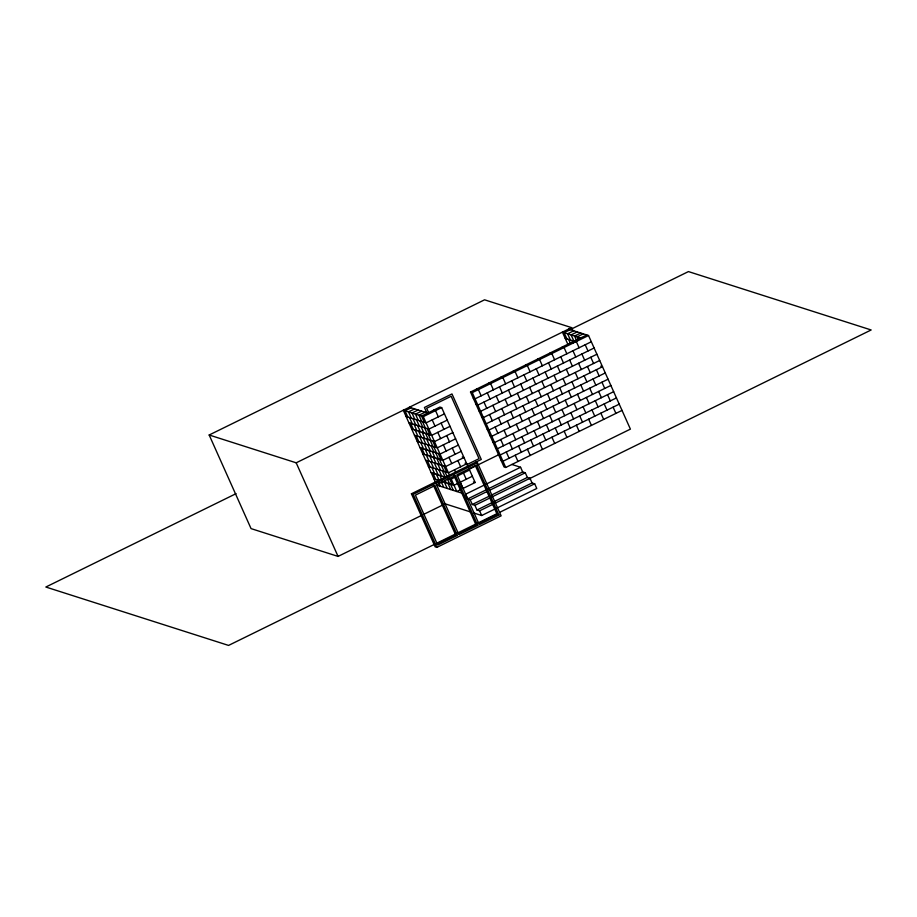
<?xml version="1.0" encoding="UTF-8"?>
<svg xmlns="http://www.w3.org/2000/svg" width="917" height="917" viewBox="0 0 917 917"><rect width="100%" height="100%" fill="white"/><g stroke="black" fill="none" stroke-linecap="round" stroke-linejoin="round"><path stroke-width="1.38" d="M420.926 515.732L338.064 556.413L251.052 528.605L209.179 435.002L484.577 299.813L571.578 327.621L573.331 331.518M209.179 435.002L296.191 462.81L571.578 327.621M236.059 493.655L45.85 587.029L228.562 645.419L497.163 513.566M571.486 328.997L688.438 271.581L871.15 329.971L499.742 512.305M411.148 407.79L405.027 410.793L407.813 417.029M570.259 329.673L564.138 332.688L566.935 338.923M414.622 408.902L408.512 411.905L411.297 418.141M573.744 330.785L567.623 333.799L570.42 340.035M418.106 410.014L411.985 413.017L414.782 419.252M577.229 331.908L571.108 334.911L573.893 341.147M421.591 411.125L415.47 414.129L418.255 420.364M580.702 333.02L574.581 336.023L576.816 341.009M583.315 333.845L577.194 336.848L578.306 339.347M425.064 412.237L418.943 415.241L421.74 421.476M622.024 410.392L505.748 467.475L504.018 466.925L470.513 392.04L586.8 334.957M436.549 484.749L455.428 475.487L477.757 525.407L458.878 534.668L403.285 410.231L423.299 416.627L441.662 407.618L475.155 482.502L462.913 488.509L460.128 482.262L472.358 476.255M470.513 392.04L472.255 392.602L588.531 335.519L630.403 429.122L529.212 478.789M444.447 413.854L426.084 422.875L406.082 416.478M591.327 341.754L475.052 398.838L473.31 398.276M447.244 420.101L428.881 429.11L408.867 422.714M594.113 348.002L477.837 405.073L476.095 404.523M450.029 426.336L431.678 435.346L411.664 428.961M596.91 354.237L480.634 411.32L478.892 410.759M452.826 432.583L434.463 441.593L414.45 435.197M599.695 360.473L483.419 417.556L481.677 417.006M455.611 438.819L437.26 447.828L417.246 441.432M458.408 445.054L440.045 454.075L420.032 447.679M605.277 372.955L489.002 430.039L487.259 429.477M461.194 451.302L442.842 460.311L422.829 453.915M608.074 379.202L491.799 436.274L490.056 435.724M610.86 385.438L494.584 442.521L492.842 441.96M613.656 391.674L497.381 448.757L495.638 448.195M466.822 464.667L479.052 458.66L451.141 396.259L426.669 408.271L428.996 413.475M475.682 462.237L477.425 462.787L501.14 515.835L436.882 547.369L435.151 546.819L411.424 493.782L481.287 459.463L451.978 393.943L424.433 407.457L426.737 412.604M411.424 493.782L413.166 494.332L477.425 462.787M468.805 469.401L499.547 454.305M448.894 478.284L451.21 479.029L454.878 477.23M457.331 476.026L469.573 470.02M616.442 397.921L500.166 454.992L498.435 454.442M457.675 483.465L454.007 485.265L442.109 481.471M619.239 404.156L502.963 461.24L501.221 460.678M460.46 489.712L456.792 491.512L451.21 479.029M423.482 514.471L445.158 503.834L470.868 512.053M473.573 512.924L481.7 515.514L536.777 488.474L534.68 483.798L532.078 482.961L529.98 478.284L527.367 477.448L525.281 472.771L522.667 471.934L520.569 467.257L465.492 494.286L467.59 498.974L470.203 499.811L486.847 491.627M467.59 498.974L522.667 471.934M489.414 490.377L525.281 472.771M470.203 499.811L472.289 504.488L488.944 496.315M491.501 495.054L527.367 477.448M472.289 504.488L474.903 505.324L529.98 478.284M474.903 505.324L477 510.001L532.078 482.961M477 510.001L479.602 510.838L492.418 504.545M494.974 503.284L534.68 483.798M435.976 544.503L455.611 534.863L457.354 535.425L435.025 485.506L415.39 495.146L437.718 545.065L457.354 535.425M458.397 533.499L476.015 524.856L477.757 525.407M478.766 523.504L497.174 514.46L498.917 515.022L476.588 465.102L456.953 474.742L479.282 524.662L498.917 515.022M568.517 329.123L588.531 335.519M580.679 337.96L562.408 332.126L567.99 344.609M574.558 340.975L576.3 341.525L579.086 347.761M565.193 338.362L575.635 341.709M562.316 346.981L564.058 347.532L566.844 353.779M600.75 366.158L602.492 366.72L486.216 423.792L484.474 423.241M550.074 352.988L551.816 353.538L554.602 359.785M537.832 358.994L539.574 359.556L542.371 365.791M525.59 365L527.332 365.562L530.129 371.798M513.36 371.007L515.09 371.568L517.887 377.804M501.118 377.025L502.86 377.575L505.645 383.822M488.876 383.031L490.618 383.581L493.403 389.828M476.634 389.037L478.376 389.587L481.173 395.835M441.662 407.618L439.919 407.068L421.556 416.077L424.353 422.313M433.798 410.071L435.541 410.621L438.326 416.857M409.406 407.228L427.677 413.074M511.869 464.472L520.569 467.257M462.248 456.987L463.991 457.537L445.628 466.547L425.614 460.151M465.034 463.223L466.776 463.773L448.424 472.794L428.411 466.398M473.413 481.941L475.155 482.502M431.196 472.633L445.696 477.264M433.993 478.88L439.793 480.726M436.779 485.116L462.879 493.461M585.206 344.758L587.992 351.005M590.789 357.24L593.574 363.476M596.371 369.723L599.156 375.959M601.953 382.206L604.75 388.441M607.535 394.677L610.332 400.924M613.118 407.159L615.915 413.407M581.882 354.008L584.668 360.243M587.465 366.491L590.25 372.726M593.047 378.962L595.832 385.209M598.629 391.444L601.414 397.68M604.211 403.927L606.997 410.163M572.151 340.585L573.274 343.084M568.678 339.473L570.351 343.222M572.965 350.775L575.761 357.011M578.547 363.247L581.344 369.494M584.129 375.729L586.926 381.965M589.711 388.212L592.508 394.448M595.293 400.695L598.09 406.93M600.876 413.166L603.673 419.413M569.64 360.014L572.426 366.25M575.223 372.497L578.008 378.732M580.805 384.98L583.59 391.215M586.387 397.451L589.173 403.698M591.969 409.933L594.755 416.169M560.723 356.782L563.519 363.017M566.305 369.253L569.102 375.5M571.887 381.736L574.684 387.983M577.469 394.218L580.266 400.454M583.052 406.701L585.848 412.937M588.634 419.184L591.431 425.419M557.398 366.021L560.184 372.268M562.981 378.503L565.766 384.739M568.563 390.986L571.36 397.221M574.145 403.457L576.942 409.704M579.727 415.94L582.524 422.187M548.492 362.788L551.277 369.024M554.074 375.271L556.86 381.506M559.657 387.742L562.442 393.989M565.239 400.225L568.024 406.472M570.821 412.707L573.606 418.943M576.403 425.19L579.189 431.426M545.157 372.027L547.953 378.274M550.739 384.51L553.536 390.745M556.321 396.992L559.118 403.228M561.903 409.475L564.7 415.71M567.485 421.946L570.282 428.193M536.25 368.794L539.036 375.03M541.832 381.277L544.618 387.513M547.415 393.76L550.2 399.995M552.997 406.231L555.782 412.478M558.579 418.714L561.364 424.949M564.161 431.196L566.947 437.432M532.915 378.045L535.711 384.28M538.497 390.516L541.294 396.763M544.079 402.999L546.876 409.234M549.661 415.481L552.458 421.717M555.243 427.964L558.04 434.2M524.008 374.801L526.794 381.048M529.59 387.283L532.376 393.519M535.173 399.766L537.958 406.002M540.755 412.249L543.552 418.484M546.337 424.72L549.134 430.967M551.919 437.203L554.716 443.438M520.684 384.051L523.469 390.287M526.266 396.522L529.052 402.769M531.849 409.005L534.634 415.252M537.431 421.488L540.216 427.723M543.013 433.97L545.798 440.206M511.766 380.807L514.563 387.054M517.348 393.29L520.145 399.537M522.931 405.772L525.728 412.008M528.513 418.255L531.31 424.491M534.095 430.726L536.892 436.973M539.677 443.209L542.474 449.456M508.442 390.057L511.228 396.293M514.024 402.54L516.81 408.776M519.607 415.011L522.392 421.258M525.189 427.494L527.974 433.741M530.771 439.977L533.556 446.212M499.524 386.825L502.321 393.061M505.107 399.296L507.903 405.543M510.689 411.779L513.486 418.026M516.271 424.262L519.068 430.497M521.853 436.744L524.65 442.98M527.435 449.215L530.232 455.462M496.2 396.064L498.986 402.299M501.782 408.546L504.568 414.782M507.365 421.029L510.15 427.265M512.947 433.5L515.744 439.747M518.529 445.983L521.326 452.23M487.294 392.831L490.079 399.067M492.876 405.314L495.661 411.55M498.458 417.785L501.244 424.032M504.041 430.268L506.826 436.503M509.623 442.751L512.408 448.986M515.205 455.233L517.99 461.469M483.958 402.07L486.755 408.317M489.54 414.553L492.337 420.788M495.123 427.035L497.92 433.271M500.705 439.518L503.502 445.754M506.287 451.989L509.084 458.236M472.255 392.602L505.748 467.475M475.419 465.825L497.174 514.46M441.123 423.104L443.908 429.339M446.705 435.586L449.49 441.822M452.287 448.058L455.073 454.305M457.87 460.54L460.655 466.787M463.452 473.023L466.237 479.259M479.602 510.838L481.7 515.514M432.205 419.871L435.002 426.107M437.787 432.343L440.584 438.59M443.37 444.825L446.166 451.061M448.952 457.308L451.749 463.543M454.545 469.791L455.657 472.278M453.686 474.937L476.015 524.856M423.299 416.627L449.536 475.281M427.139 428.56L429.935 434.796M432.721 441.031L435.518 447.278M438.303 453.514L441.1 459.749M443.885 465.996L446.682 472.232M449.468 478.479L452.264 484.715M422.611 421.763L425.396 427.998M428.193 434.234L430.979 440.481M433.775 446.717L436.561 452.964M439.358 459.199L442.143 465.435M444.94 471.682L447.175 476.668M450.522 484.153L453.319 490.4M424.525 427.723L427.322 433.959M430.119 440.206L432.904 446.441M435.701 452.677L438.486 458.924M441.283 465.16L444.069 471.395M447.416 478.892L449.651 483.878M419.997 420.926L422.794 427.162M425.58 433.409L428.377 439.644M431.162 445.88L433.959 452.127M436.744 458.362L439.541 464.61M442.326 470.845L445.123 477.081M447.909 483.328L450.705 489.563M421.052 426.611L423.837 432.847M426.634 439.083L429.42 445.33M432.216 451.565L435.002 457.812M437.799 464.048L440.584 470.283M445.054 480.267L446.166 482.766M416.524 419.814L419.31 426.05M422.107 432.297L424.892 438.532M427.689 444.768L430.474 451.015M433.271 457.251L436.056 463.498M438.853 469.733L441.639 475.969M444.436 482.216L447.221 488.452M417.567 425.499L420.364 431.735M423.15 437.971L425.947 444.218M428.732 450.453L431.529 456.7M434.314 462.936L437.111 469.172M439.896 475.419L442.693 481.654M413.04 418.702L415.825 424.938M418.622 431.185L421.407 437.42M424.204 443.656L426.99 449.903M429.786 456.139L432.572 462.374M435.369 468.621L438.166 474.857M441.513 482.353L443.748 487.34M414.094 424.388L416.88 430.623M419.677 436.859L422.462 443.106M425.259 449.341L428.044 455.589M430.841 461.824L433.626 468.06M436.423 474.307L439.209 480.542M409.555 417.59L412.352 423.826M415.137 430.073L417.934 436.309M420.72 442.544L423.516 448.791M426.302 455.027L429.099 461.262M431.884 467.51L434.681 473.745M437.466 479.992L440.263 486.228M410.61 423.276L413.395 429.511M416.192 435.747L418.989 441.994M421.774 448.23L424.571 454.477M427.356 460.712L430.153 466.948M432.939 473.195L435.735 479.431M433.282 484.944L455.611 534.863M413.166 494.332L436.882 547.369M296.191 462.81L338.064 556.413"/></g></svg>
